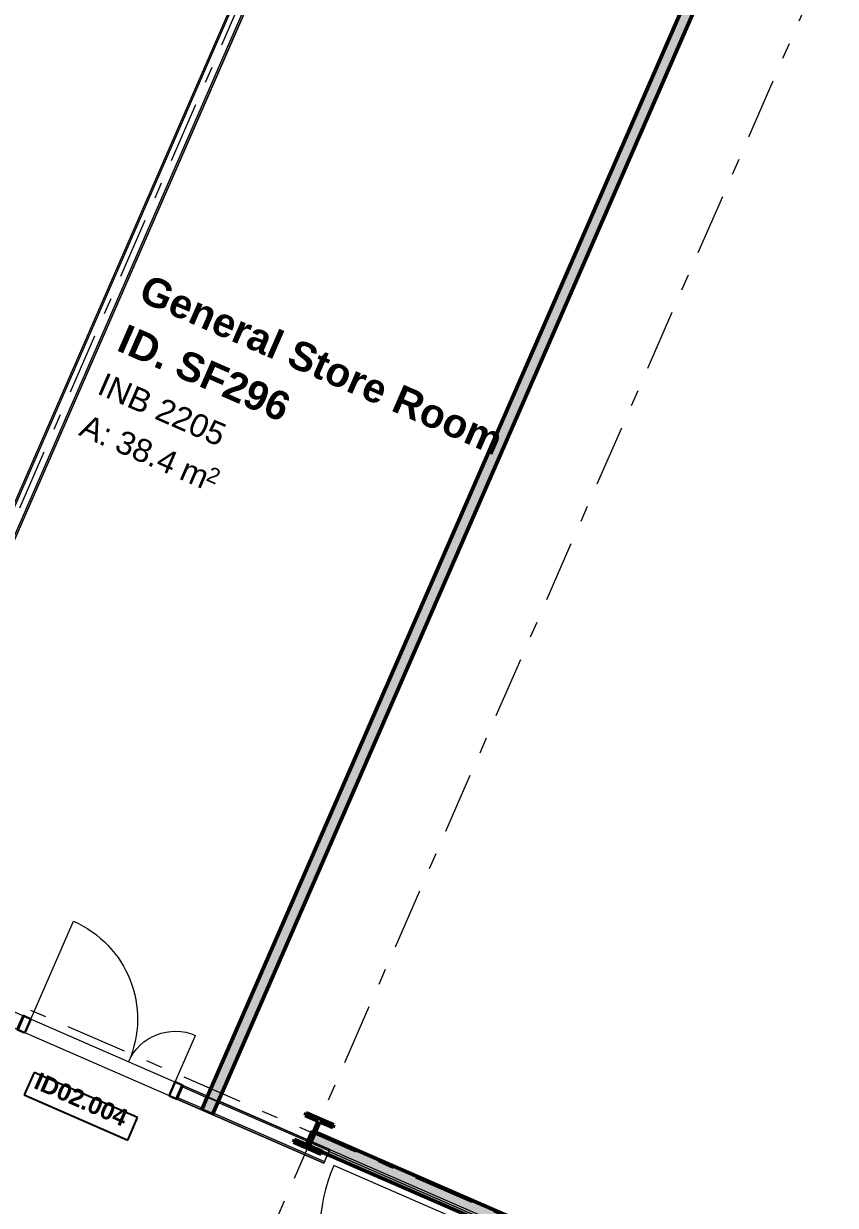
# Model space of a CAD drawing. Header units: millimetres. Extents: x -37281 to 954596, y -59787 to 956680.
# Drawn here: x 894494 to 901522, y -1501 to 8734 of the extents above; entities that cross this region are included whole.
import ezdxf
from ezdxf.enums import TextEntityAlignment as Align

# ---------------------------------------------------------------- set-up
doc = ezdxf.new("R2010")
doc.units = ezdxf.units.MM
doc.header["$MEASUREMENT"] = 0
doc.linetypes.add('Double Dashed', pattern=[1093.611073, 529.166651, -211.666656, 141.111112, -211.666656])
for name, color, linetype in [('A-15-M_Column_Int', 7, 'Continuous'), ('A-15-MG_Structural_Grid', 7, 'Continuous'), ('A-25-M_Wall_Int', 7, 'Continuous'), ('ArchiCAD Door Markers', 7, 'Continuous'), ('ArchiCAD Doors', 7, 'Continuous'), ('New_A-05-M_Gross_Int_Circulation', 7, 'Continuous'), ('New_A-25-M_Wall_Int', 7, 'Continuous'), ('New_A-35-M_FFE-Zone', 7, 'Continuous'), ('New_ArchiCAD Door Markers', 7, 'Continuous'), ('New_ArchiCAD Doors', 7, 'Continuous')]:
    doc.layers.add(name, color=color, linetype=linetype)
for name, color, linetype, lineweight, true_color in [('A-15-M_Column_Int_Pen_No__28', 7, 'Continuous', 50, 0x2a2a2a), ('A-15-MG_Structural_Grid_Pen_No__163', 7, 'Continuous', 0, 0x750077), ('A-25-M_Wall_Int_Pen_No__107', 7, 'Continuous', 15, 0xa6a6a6), ('A-25-M_Wall_Int_Pen_No__27', 7, 'Continuous', 50, 0x2a2a2a), ('ArchiCAD Doors_Pen_No__43', 7, 'Continuous', 30, 0x444444), ('ArchiCAD Doors_Pen_No__63', 7, 'Continuous', 20, 0x606060), ('New_A-05-M_Gross_Int_Circulation_Pen_No__74', 7, 'Continuous', 20, 0x606060), ('New_A-25-M_Wall_Int_Pen_No__107', 7, 'Continuous', 15, 0xa6a6a6), ('New_A-25-M_Wall_Int_Pen_No__27', 7, 'Continuous', 50, 0x2a2a2a), ('New_A-25-M_Wall_Int_Pen_No__81', 7, 'Continuous', 20, 0x6a6a6a), ('New_A-35-M_FFE-Zone_Pen_No__74', 7, 'Continuous', 20, 0x606060), ('New_ArchiCAD Doors_Pen_No__23', 7, 'Continuous', 30, 0x2a2a2a), ('New_ArchiCAD Doors_Pen_No__43', 7, 'Continuous', 30, 0x444444), ('New_ArchiCAD Doors_Pen_No__63', 7, 'Continuous', 20, 0x606060)]:
    doc.layers.add(name, color=color, linetype=linetype, lineweight=lineweight, true_color=true_color)
for name, color, linetype, lineweight in [('A-25-M_Wall_Int_Pen_No__1', 7, 'Continuous', 13), ('ArchiCAD Door Markers_Pen_No__1', 7, 'Continuous', 13), ('ArchiCAD Door Markers_Pen_No__5', 7, 'Continuous', 25), ('ArchiCAD Doors_Pen_No__1', 7, 'Continuous', 13), ('New_A-25-M_Wall_Int_Pen_No__1', 7, 'Continuous', 13), ('New_ArchiCAD Door Markers_Pen_No__1', 7, 'Continuous', 13), ('New_ArchiCAD Door Markers_Pen_No__5', 7, 'Continuous', 25), ('New_ArchiCAD Doors_Pen_No__1', 7, 'Continuous', 13), ('New_ArchiCAD Doors_Pen_No__3', 7, 'Continuous', 18), ('New_ArchiCAD Zone Stamps_Pen_No__9', 7, 'Continuous', 13)]:
    doc.layers.add(name, color=color, linetype=linetype, lineweight=lineweight)
doc.styles.add('GENERATED_STYLE_1', font='')
doc.styles.add('GENERATED_STYLE_2', font='')
doc.styles.add('GENERATED_STYLE_3', font='')
doc.styles.add('GENERATED_STYLE_4', font='')
doc.styles.get('GENERATED_STYLE_1').set_extended_font_data('Swis721 BT', bold=True)
doc.styles.get('GENERATED_STYLE_2').set_extended_font_data('Arial', bold=True)
doc.styles.get('GENERATED_STYLE_3').set_extended_font_data('Arial')
doc.styles.get('GENERATED_STYLE_4').set_extended_font_data('Swis721 BT')

# ---------------------------------------------------------------- blocks, each defined once
blk = doc.blocks.new('Hub Circulation-Second_SF014_42_1', base_point=(876980, 5773))
at = {"layer": 'New_A-05-M_Gross_Int_Circulation_Pen_No__74', "linetype": 'Continuous'}
for p, q in [((897093, -1135), (893768, 314)), ((897137, -1035), (897093, -1135)), ((899570, -2096), (897137, -1035))]:
    blk.add_line(p, q, dxfattribs=at)
at = {"layer": 'New_ArchiCAD Zone Stamps_Pen_No__9'}
for tag, height, style, p in [('ROOM_NAME', 250, 'GENERATED_STYLE_2', (875649, 7549)), ('zoneNameLine2', 250, 'GENERATED_STYLE_2', (875461, 7117)), ('ROOM_NUMBER', 200, 'GENERATED_STYLE_3', (875272, 6696)), ('measuredAreaCode', 200, 'GENERATED_STYLE_3', (875115, 6336)), ('ROOM_WALLS_PRM', 200, 'GENERATED_STYLE_3', (875423, 6202)), ('DUMMY_649', 200, 'GENERATED_STYLE_3', (876052, 5928)), ('DUMMY_650', 133, 'GENERATED_STYLE_3', (876331, 5821))]:
    blk.add_attdef(tag, text='', height=height, rotation=336.4404, dxfattribs=dict(at, style=style)).set_placement(p, align=Align.TOP_LEFT)
blk = doc.blocks.new('Computer Lab 1_INB 2206_43_1', base_point=(904921, 1417))
at = {"layer": 'New_A-35-M_FFE-Zone_Pen_No__74', "linetype": 'Continuous'}
for p, q in [((900619, 9584), (896180, -595)), ((896180, -595), (909482, -6396))]:
    blk.add_line(p, q, dxfattribs=at)
at = {"layer": 'New_ArchiCAD Zone Stamps_Pen_No__9'}
for tag, height, style, p in [('ROOM_NAME', 250, 'GENERATED_STYLE_2', (904184, 2934)), ('zoneNameLine2', 250, 'GENERATED_STYLE_2', (903996, 2502)), ('ROOM_NUMBER', 200, 'GENERATED_STYLE_3', (903807, 2082)), ('measuredAreaCode', 200, 'GENERATED_STYLE_3', (903650, 1721)), ('DUMMY_649', 200, 'GENERATED_STYLE_3', (903957, 1587)), ('DUMMY_650', 200, 'GENERATED_STYLE_3', (904587, 1313)), ('DUMMY_651', 133, 'GENERATED_STYLE_3', (904866, 1206))]:
    blk.add_attdef(tag, text='', height=height, rotation=336.4404, dxfattribs=dict(at, style=style)).set_placement(p, align=Align.TOP_LEFT)
blk = doc.blocks.new('Standard grid marker_3')
at = {"layer": 'A-15-MG_Structural_Grid_Pen_No__163', "linetype": 'Double Dashed'}
blk.add_line((1000, 0), (74255, 0), dxfattribs=at)
at = {"layer": 'A-15-MG_Structural_Grid_Pen_No__163', "style": 'GENERATED_STYLE_4'}
for tag, p in [('AC_MarkerText_1_0', (-500, 43)), ('AC_MarkerText_1_1', (75755, 43))]:
    blk.add_attdef(tag, text='', height=350, rotation=360, dxfattribs=at).set_placement(p, align=Align.MIDDLE_CENTER)
blk = doc.blocks.new('Project Lab 3_INB 2203_86_2', base_point=(891390, 6907))
at = {"layer": 'New_A-35-M_FFE-Zone_Pen_No__74', "linetype": 'Continuous'}
blk.add_line((893011, 1044), (897356, 11007), dxfattribs=at)
at = {"layer": 'New_ArchiCAD Zone Stamps_Pen_No__9'}
for tag, height, style, p in [('ROOM_NAME', 250, 'GENERATED_STYLE_2', (890863, 8334)), ('zoneNameLine2', 250, 'GENERATED_STYLE_2', (890674, 7902)), ('ROOM_NUMBER', 200, 'GENERATED_STYLE_3', (890486, 7481)), ('measuredAreaCode', 200, 'GENERATED_STYLE_3', (890329, 7121)), ('DUMMY_649', 200, 'GENERATED_STYLE_3', (890636, 6987)), ('DUMMY_650', 200, 'GENERATED_STYLE_3', (891126, 6774)), ('DUMMY_651', 133, 'GENERATED_STYLE_3', (891405, 6667))]:
    blk.add_attdef(tag, text='', height=height, rotation=336.4404, dxfattribs=dict(at, style=style)).set_placement(p, align=Align.TOP_LEFT)
blk = doc.blocks.new('General Store Room_INB 2205_87_2', base_point=(896637, 4911))
at = {"layer": 'New_A-35-M_FFE-Zone_Pen_No__74', "linetype": 'Continuous'}
for p, q in [((897356, 11007), (892917, 828)), ((896087, -555), (900526, 9625)), ((892917, 828), (896087, -555))]:
    blk.add_line(p, q, dxfattribs=at)
at = {"layer": 'New_ArchiCAD Zone Stamps_Pen_No__9'}
for tag, height, style, p in [('ROOM_NAME', 250, 'GENERATED_STYLE_2', (895576, 6570)), ('zoneNameLine2', 250, 'GENERATED_STYLE_2', (895388, 6138)), ('ROOM_NUMBER', 200, 'GENERATED_STYLE_3', (895200, 5717)), ('measuredAreaCode', 200, 'GENERATED_STYLE_3', (895043, 5357)), ('DUMMY_649', 200, 'GENERATED_STYLE_3', (895350, 5223)), ('DUMMY_650', 200, 'GENERATED_STYLE_3', (895839, 5009)), ('DUMMY_651', 133, 'GENERATED_STYLE_3', (896119, 4903))]:
    blk.add_attdef(tag, text='', height=height, rotation=336.4404, dxfattribs=dict(at, style=style)).set_placement(p, align=Align.TOP_LEFT)
blk = doc.blocks.new('Double Door Asymmetric 19_7')
at = {"layer": 'New_ArchiCAD Doors_Pen_No__1', "linetype": 'Continuous'}
for p, q in [((-755, 0), (-755, -15)), ((755, 0), (755, -15)), ((-755, -15), (-755, -115)), ((755, -15), (755, -115)), ((-755, -115), (-755, -130)), ((755, -115), (755, -130))]:
    blk.add_line(p, q, dxfattribs=at)
at = {"layer": 'New_ArchiCAD Doors_Pen_No__43', "linetype": 'Continuous'}
for p, q in [((-748, 0), (-755, 0)), ((-755, 0), (-755, -130)), ((-682, 0), (-748, 0)), ((-748, 0), (-748, -130)), ((-682, -130), (-682, 0)), ((748, 0), (682, 0)), ((682, 0), (682, -130)), ((748, 0), (755, 0)), ((748, -130), (748, 0)), ((755, 0), (755, -130)), ((-748, -130), (-755, -130)), ((-748, -130), (-682, -130)), ((682, -130), (748, -130)), ((748, -130), (755, -130))]:
    blk.add_line(p, q, dxfattribs=at)
at = {"layer": 'New_ArchiCAD Doors_Pen_No__63', "linetype": 'Continuous'}
for p, q in [((682, 0), (682, 924)), ((-682, 0), (-682, 440))]:
    blk.add_line(p, q, dxfattribs=at)
for centre, radius, start, end in [((682, 0), 924, 90, 180), ((-682, 0), 440, 0, 90)]:
    blk.add_arc(centre, radius, start, end, dxfattribs=at)
blk = doc.blocks.new('Door Stamp 17_17')
at = {"layer": 'New_ArchiCAD Door Markers_Pen_No__5', "linetype": 'Continuous'}
for p, q in [((507, -413), (-471, -413)), ((-471, -413), (-471, -625)), ((507, -625), (507, -413)), ((-471, -625), (507, -625)), ((-471, -625), (507, -625))]:
    blk.add_line(p, q, dxfattribs=at)
at = {"layer": 'New_ArchiCAD Door Markers_Pen_No__1', "style": 'GENERATED_STYLE_1'}
blk.add_attdef('AC_WIDO_ID', text='', height=150, dxfattribs=at).set_placement((-412, -580), align=Align.BOTTOM_LEFT)
blk = doc.blocks.new('Wall_267_2', base_point=(878668, 6899))
at = {"layer": 'A-25-M_Wall_Int_Pen_No__107', "linetype": 'Continuous'}
for points in [[(895873, -462), (895867, -475), (896081, -569), (896087, -555)], [(895827, -567), (895821, -581), (896035, -674), (896041, -660)], [(896175, -610), (897139, -1030), (897145, -1016), (896181, -596)], [(896129, -715), (897093, -1135), (897099, -1121), (896135, -701)]]:
    blk.add_hatch(color=256, dxfattribs=at).paths.add_polyline_path(points)
at = {"layer": 'New_A-25-M_Wall_Int_Pen_No__81', "linetype": 'Continuous', "lineweight": 0, "true_color": 0x353535}
for points in [[(896175, -610), (896081, -569), (896041, -660), (896135, -701)], [(896181, -596), (896087, -555), (896081, -569), (896175, -610)], [(896135, -701), (896041, -660), (896035, -674), (896129, -715)]]:
    blk.add_hatch(color=250, dxfattribs=at).paths.add_polyline_path(points)
at = {"layer": 'A-25-M_Wall_Int_Pen_No__1', "linetype": 'Continuous'}
for p, q in [((895867, -475), (895827, -567)), ((895873, -462), (895867, -475)), ((896081, -569), (895867, -475)), ((895827, -567), (895821, -581)), ((895827, -567), (896041, -660)), ((897139, -1030), (896175, -610)), ((896135, -701), (897099, -1121))]:
    blk.add_line(p, q, dxfattribs=at)
at = {"layer": 'A-25-M_Wall_Int_Pen_No__1', "linetype": 'Continuous', "flags": 128}
for points in [[(896087, -555), (895873, -462)], [(895821, -581), (897093, -1135)], [(897145, -1016), (896181, -596)], [(897093, -1135), (897145, -1016)]]:
    blk.add_lwpolyline(points, dxfattribs=at)
at = {"layer": 'New_A-25-M_Wall_Int_Pen_No__27', "linetype": 'Continuous'}
for p, q in [((896081, -569), (896041, -660)), ((896087, -555), (896081, -569)), ((896135, -701), (896175, -610)), ((896175, -610), (896181, -596)), ((896041, -660), (896035, -674)), ((896129, -715), (896135, -701))]:
    blk.add_line(p, q, dxfattribs=at)
at = {"layer": 'New_ArchiCAD Door Markers'}
ref = blk.add_blockref('Door Stamp 17_17', (895181, -160), dxfattribs=dict(at, rotation=336.4403498076213))
ref.add_attrib('AC_WIDO_ID', 'ID02.004', dxfattribs={"layer": 'New_ArchiCAD Door Markers_Pen_No__1', "color": 7, "height": 150, "rotation": 336.4403, "style": 'GENERATED_STYLE_1'}).set_placement((894554, -523), align=Align.BOTTOM_LEFT)
at = {"layer": 'New_ArchiCAD Doors', "color": 251, "linetype": 'Continuous', "lineweight": 20, "true_color": 0x606060, "xscale": -1, "zscale": 1000, "rotation": 336.4403498076213}
blk.add_blockref('Double Door Asymmetric 19_7', (895181, -160), dxfattribs=at)
blk = doc.blocks.new('Double Door 19_2')
at = {"layer": 'ArchiCAD Doors_Pen_No__1', "linetype": 'Continuous'}
for p, q in [((-1507.5, 0), (-1507.5, -15)), ((1507.5, 0), (1507.5, -15)), ((-1507.5, -15), (-1507.5, -120)), ((1507.5, -15), (1507.5, -120)), ((-1507.5, -120), (-1507.5, -135)), ((1507.5, -120), (1507.5, -135))]:
    blk.add_line(p, q, dxfattribs=at)
at = {"layer": 'ArchiCAD Doors_Pen_No__43', "linetype": 'Continuous'}
for p, q in [((-1441.5, 0), (-1507.5, 0)), ((-1507.5, 0), (-1507.5, -135)), ((-1441.5, -135), (-1441.5, 0)), ((1507.5, 0), (1441.5, 0)), ((1441.5, 0), (1441.5, -135)), ((1507.5, -135), (1507.5, 0)), ((-1507.5, -135), (-1441.5, -135)), ((1441.5, -135), (1507.5, -135))]:
    blk.add_line(p, q, dxfattribs=at)
at = {"layer": 'ArchiCAD Doors_Pen_No__63', "linetype": 'Continuous'}
for p, q in [((-1441.5, 0), (-1441.5, 1441.5)), ((1441.5, 0), (1441.5, 1441.5))]:
    blk.add_line(p, q, dxfattribs=at)
for centre, start, end in [((-1441.5, 0), 0, 90), ((1441.5, 0), 90, 180)]:
    blk.add_arc(centre, 1441.5, start, end, dxfattribs=at)
blk = doc.blocks.new('Door Stamp 17_5')
at = {"layer": 'ArchiCAD Door Markers_Pen_No__5', "linetype": 'Continuous'}
for p, q in [((530, -195), (-530, -195)), ((-530, -195), (-530, -407)), ((530, -407), (530, -195)), ((-530, -407), (530, -407)), ((-530, -407), (530, -407))]:
    blk.add_line(p, q, dxfattribs=at)
at = {"layer": 'ArchiCAD Door Markers_Pen_No__1', "style": 'GENERATED_STYLE_1'}
blk.add_attdef('AC_WIDO_ID', text='', height=150, dxfattribs=at).set_placement((-471, -362), align=Align.BOTTOM_LEFT)
blk = doc.blocks.new('Wall_281_2', base_point=(897479, -4413))
at = {"layer": 'A-25-M_Wall_Int_Pen_No__1', "linetype": 'Continuous'}
for p, q in [((898527, -1671), (898541, -1677)), ((898541, -1677), (898637, -1719)), ((898637, -1719), (898651, -1725)), ((897322, -4434), (897336, -4440)), ((897336, -4440), (897432, -4482)), ((897432, -4482), (897446, -4488))]:
    blk.add_line(p, q, dxfattribs=at)
at = {"layer": 'ArchiCAD Door Markers'}
ref = blk.add_blockref('Door Stamp 17_5', (897925, -3053), dxfattribs=dict(at, rotation=66.4404115839931))
ref.add_attrib('AC_WIDO_ID', 'XD02.007', dxfattribs={"layer": 'ArchiCAD Door Markers_Pen_No__1', "color": 7, "height": 150, "rotation": 66.4404, "style": 'GENERATED_STYLE_1'}).set_placement((898109, -3602), align=Align.BOTTOM_LEFT)
at = {"layer": 'ArchiCAD Doors', "color": 251, "linetype": 'Continuous', "lineweight": 20, "true_color": 0x606060, "zscale": 1000, "rotation": 66.4404115839931}
blk.add_blockref('Double Door 19_2', (897925, -3053), dxfattribs=at)
blk = doc.blocks.new('Wall_284_2', base_point=(896995, -855))
at = {"layer": 'A-25-M_Wall_Int_Pen_No__107', "linetype": 'Continuous', "lineweight": 0, "true_color": 0x535353}
blk.add_hatch(color=251, dxfattribs=at).paths.add_polyline_path([(896941, -979), (899558, -2120), (899612, -1997), (896995, -855)])
at = {"layer": 'A-25-M_Wall_Int_Pen_No__27', "linetype": 'Continuous', "flags": 128}
for points in [[(896995, -855), (896941, -979)], [(899612, -1997), (896995, -855)], [(896941, -979), (899558, -2120)], [(899558, -2120), (899612, -1997)]]:
    blk.add_lwpolyline(points, dxfattribs=at)
blk = doc.blocks.new('Wall_294_2', base_point=(892865, 708))
at = {"layer": 'A-25-M_Wall_Int_Pen_No__107', "linetype": 'Continuous'}
for points in [[(892915, 1110), (897337, 11252), (897323, 11258), (892901, 1116)], [(893020, 1064), (897443, 11206), (897429, 11212), (893006, 1070)]]:
    blk.add_hatch(color=256, dxfattribs=at).paths.add_polyline_path(points)
at = {"layer": 'A-25-M_Wall_Int_Pen_No__1', "linetype": 'Continuous'}
for p, q in [((897337, 11252), (892915, 1110)), ((893006, 1070), (897429, 11212))]:
    blk.add_line(p, q, dxfattribs=at)
at = {"layer": 'A-25-M_Wall_Int_Pen_No__1', "linetype": 'Continuous', "flags": 128}
for points in [[(897323, 11258), (892901, 1116)], [(893020, 1064), (897443, 11206)]]:
    blk.add_lwpolyline(points, dxfattribs=at)
blk = doc.blocks.new('Simple Door Opening_11')
at = {"layer": 'New_ArchiCAD Doors_Pen_No__1', "linetype": 'Continuous'}
for p, q in [((-955, 115), (-955, 130)), ((-955, 15), (-955, 115)), ((955, 115), (955, 130)), ((955, 15), (955, 115)), ((-955, 0), (-955, 15)), ((955, 0), (955, 15))]:
    blk.add_line(p, q, dxfattribs=at)
blk = doc.blocks.new('Metal Double Door 19')
at = {"layer": 'New_ArchiCAD Doors_Pen_No__1', "linetype": 'Continuous'}
for p, q in [((-955, 0), (-992, 0)), ((-955, 0), (-955, -15)), ((955, 0), (955, -15)), ((955, 0), (992, 0)), ((-955, -15), (-955, -100)), ((-955, -100), (-955, -115)), ((955, -15), (955, -100)), ((955, -100), (955, -115)), ((-955, -130), (-992, -130)), ((-955, -115), (-955, -130)), ((955, -115), (955, -130)), ((955, -130), (992, -130))]:
    blk.add_line(p, q, dxfattribs=at)
at = {"layer": 'New_ArchiCAD Doors_Pen_No__23', "linetype": 'Continuous'}
for p, q in [((-923, 0), (-955, 0)), ((-955, 0), (-955, -100)), ((-923, -100), (-923, 0)), ((955, 0), (923, 0)), ((923, 0), (923, -100)), ((955, -100), (955, 0)), ((-955, -100), (-923, -100)), ((923, -100), (955, -100))]:
    blk.add_line(p, q, dxfattribs=at)
at = {"layer": 'New_ArchiCAD Doors_Pen_No__3', "linetype": 'Continuous'}
for p, q in [((923, 0), (923, 988)), ((-923, 0), (-923, 858))]:
    blk.add_line(p, q, dxfattribs=at)
for centre, radius, start, end in [((923, 0), 988, 90, 180), ((-923, 0), 858, 0, 90)]:
    blk.add_arc(centre, radius, start, end, dxfattribs=at)
blk = doc.blocks.new('Door Stamp 17_66')
at = {"layer": 'New_ArchiCAD Door Markers_Pen_No__5', "linetype": 'Continuous'}
for p, q in [((561, -70), (-561, -70)), ((-561, -70), (-561, -282)), ((561, -70), (-561, -70)), ((561, -282), (561, -70)), ((-561, -282), (561, -282))]:
    blk.add_line(p, q, dxfattribs=at)
at = {"layer": 'New_ArchiCAD Door Markers_Pen_No__1', "style": 'GENERATED_STYLE_1'}
blk.add_attdef('AC_WIDO_ID', text='', height=150, rotation=180, dxfattribs=at).set_placement((502, -25), align=Align.BOTTOM_LEFT)
blk = doc.blocks.new('Wall_304_2', base_point=(893949, -2873))
at = {"layer": 'New_A-25-M_Wall_Int_Pen_No__107', "linetype": 'Continuous'}
for points in [[(893770, -2795), (890002, -1153), (889996, -1166), (893764, -2809)], [(889951, -1272), (893718, -2915), (893724, -2901), (889957, -1258)]]:
    blk.add_hatch(color=256, dxfattribs=at).paths.add_polyline_path(points)
at = {"layer": 'New_A-25-M_Wall_Int_Pen_No__1', "linetype": 'Continuous'}
for p, q in [((893764, -2809), (889996, -1166)), ((889957, -1258), (893724, -2901)), ((893770, -2795), (893736, -2781)), ((893718, -2915), (893684, -2900)), ((895515, -3573), (895481, -3651)), ((895521, -3559), (895515, -3573)), ((895521, -3559), (895555, -3574)), ((895475, -3664), (895469, -3678)), ((895469, -3678), (895503, -3693)), ((895481, -3651), (895475, -3664))]:
    blk.add_line(p, q, dxfattribs=at)
at = {"layer": 'New_A-25-M_Wall_Int_Pen_No__1', "linetype": 'Continuous', "flags": 128}
for points in [[(889996, -1166), (889957, -1258)], [(893770, -2795), (890002, -1153)], [(889951, -1272), (893718, -2915)]]:
    blk.add_lwpolyline(points, dxfattribs=at)
at = {"layer": 'New_ArchiCAD Door Markers'}
ref = blk.add_blockref('Door Stamp 17_66', (894593, -3296), dxfattribs=dict(at, rotation=156.4404115839977))
ref.add_attrib('AC_WIDO_ID', 'ID02.003A', dxfattribs={"layer": 'New_ArchiCAD Door Markers_Pen_No__1', "color": 7, "height": 150, "rotation": 336.4404, "style": 'GENERATED_STYLE_1'}).set_placement((894161, -2987), align=Align.BOTTOM_LEFT)
at = {"layer": 'New_ArchiCAD Doors', "color": 251, "linetype": 'Continuous', "lineweight": 20, "true_color": 0x606060, "xscale": -1, "zscale": 1000, "rotation": 336.4404115839977}
blk.add_blockref('Metal Double Door 19', (894645, -3177), dxfattribs=at)
at = {"layer": 'New_ArchiCAD Doors', "color": 251, "linetype": 'Continuous', "lineweight": 20, "true_color": 0x606060, "zscale": 1000, "rotation": 156.4404115839977}
blk.add_blockref('Simple Door Opening_11', (894645, -3177), dxfattribs=at)
blk = doc.blocks.new('Wall_305_2', base_point=(896082, -695))
at = {"layer": 'New_A-25-M_Wall_Int_Pen_No__81', "linetype": 'Continuous', "lineweight": 0, "true_color": 0x353535}
blk.add_hatch(color=250, dxfattribs=at).paths.add_polyline_path([(896181, -596), (900707, 9783), (900613, 9824), (896087, -555)])
at = {"layer": 'New_A-25-M_Wall_Int_Pen_No__27', "linetype": 'Continuous', "flags": 128}
for points in [[(900613, 9824), (896087, -555)], [(896181, -596), (900707, 9783)]]:
    blk.add_lwpolyline(points, dxfattribs=at)
blk = doc.blocks.new('Universal Columns Column 19')
at = {"layer": 'A-15-M_Column_Int', "linetype": 'Continuous', "lineweight": 0, "true_color": 0xffffff}
h = blk.add_hatch(dxfattribs=at)
h.set_pattern_fill('613_01__a5_STUCCO_0003', style=0, pattern_type=2)
h.set_pattern_definition([(286.3, (0, 0), (-3213820, 11866500), [3000, -14992680]), (309.93, (992000, -2522800), (-1760680, 765780), [4670, -4288600]), (111.49, (-168200, -712500), (765800, 1760700), [7100, -2708200]), (111.49, (-238700, -1062700), (765800, 1760700), [7100, -2708200]), (111.49, (-566500, -1578300), (765800, 1760700), [7100, -2708200]), (111.49, (-655700, -1708100), (765800, 1760700), [7100, -2708200]), (111.494, (-465300, -1834400), (765800, 1760700), [7100, -2708200]), (111.494, (-104200, -1931700), (765800, 1760700), [7100, -2708200]), (111.494, (257800, -2002000), (765800, 1760700), [7100, -2708200]), (183.06, (-194600, -886000), (2526450, 994900), [11200, -4282100]), (183.06, (-349700, -1079650), (2526450, 994900), [11200, -4282100]), (183.06, (116350, -2076500), (2526450, 994900), [11200, -4282100]), (111.49, (-350400, -1231700), (765800, 1760700), [7100, -2708200]), (111.49, (-502900, -1720200), (765800, 1760700), [7100, -2708200]), (111.494, (-274000, -1895900), (765800, 1760700), [7100, -2708200]), (111.494, (322000, -2155100), (765800, 1760700), [7100, -2708200]), (48.06, (-367140, -1412600), (765780, 1760680), [10500, -6061050]), (48.06, (-236400, -1671930), (765780, 1760680), [10520, -6061050]), (48.06, (-93300, -549600), (765800, 1760700), [10500, -6061050]), (48.06, (189050, -378800), (765800, 1760700), [10500, -6061050]), (48.06, (50600, -207200), (765800, 1760700), [10500, -6061050]), (48.06, (563700, -450600), (765800, 1760700), [10500, -6061050]), (48.06, (904800, -517960), (765780, 1760680), [10500, -6061050]), (48.06, (1265960, -877540), (765780, 1760680), [10500, -6061050]), (48.06, (1482600, -916100), (765780, 1760680), [10520, -6061050]), (48.06, (1273060, -1199550), (765780, 1760680), [10520, -6061050]), (48.06, (1211900, -1491860), (765780, 1760680), [10520, -6061050]), (48.06, (943500, -1689000), (765780, 1760680), [10520, -6061050]), (48.06, (1016600, -1999200), (765780, 1760680), [10520, -6061050]), (48.06, (801000, -2133260), (765780, 1760680), [10520, -6061050]), (48.06, (807600, -2293060), (765780, 1760680), [10520, -6061050]), (48.06, (630500, -2291960), (765780, 1760680), [10520, -6061050]), (48.06, (151700, -1607900), (765780, 1760680), [10520, -6061050]), (48.06, (70000, -1177460), (765780, 1760680), [10500, -6061050]), (48.06, (631750, -935800), (765780, 1760680), [10500, -6061050]), (48.06, (986700, -1181300), (765780, 1760680), [10500, -6061050]), (48.06, (850600, -1436000), (765780, 1760680), [10520, -6061050]), (48.06, (409300, -1365550), (765780, 1760680), [10500, -6061050]), (48.06, (488700, -1638000), (765780, 1760680), [10520, -6061050]), (48.06, (565600, -1787900), (765780, 1760680), [10520, -6061050]), (48.06, (297900, -886800), (765780, 1760680), [10500, -6061050]), (48.06, (277700, -629950), (765800, 1760700), [10500, -6061050]), (111.494, (551400, -2107800), (765800, 1760700), [7100, -2708200]), (111.494, (998900, -2140500), (765800, 1760700), [7100, -2708200]), (111.49, (707000, -1598400), (765800, 1760700), [7100, -2708200]), (111.494, (1193500, -1658100), (765800, 1760700), [7100, -2708200]), (111.49, (691100, -1191600), (765800, 1760700), [7100, -2708200]), (111.49, (1263300, -1334100), (765800, 1760700), [7100, -2708200]), (111.49, (979600, -866500), (765800, 1760700), [7100, -2708200]), (111.49, (1307600, -730700), (765800, 1760700), [7100, -2708200]), (111.49, (640400, -526600), (765800, 1760700), [7100, -2708200]), (111.49, (694500, -717200), (765800, 1760700), [7100, -2708200]), (111.49, (314700, -283700), (765800, 1760700), [7100, -2708200]), (111.49, (167600, -528500), (765800, 1760700), [7100, -2708200]), (111.49, (12400, -430600), (765800, 1760700), [7100, -2708200]), (111.49, (67100, -748000), (765800, 1760700), [7100, -2708200]), (111.49, (344000, -1091200), (765800, 1760700), [7100, -2708200]), (111.49, (29600, -939300), (765800, 1760700), [7100, -2708200]), (111.49, (438400, -757700), (765800, 1760700), [7100, -2708200]), (111.49, (-42600, -1373600), (765800, 1760700), [7100, -2708200]), (169.023, (65740, -1702860), (-7808487, 1302433), [10530, -17691000]), (169.023, (1133700, -1883880), (-7808487, 1302433), [10530, -17691000]), (169.023, (1445740, -1224800), (-7808487, 1302433), [10530, -17691000]), (169.023, (1047320, -1405880), (-7808487, 1302433), [10530, -17691000]), (169.023, (180300, -1357830), (-7808487, 1302433), [10530, -17691000]), (169.023, (-432670, -1577200), (-7808487, 1302433), [10530, -17691000]), (169.023, (223600, -966600), (-7808487, 1302433), [10530, -17691000]), (169.023, (1136430, -1014340), (-7808487, 1302433), [10530, -17691000]), (169.023, (1524220, -1021000), (-7808487, 1302433), [10530, -17691000]), (169.023, (1135220, -608810), (-7808487, 1302433), [10530, -17691000]), (169.023, (893470, -721350), (-7808487, 1302433), [10530, -17691000]), (169.023, (840820, -1017380), (-7808487, 1302433), [10530, -17691000]), (169.023, (46180, -1841170), (-7808487, 1302433), [10530, -17691000]), (169.023, (407640, -1861700), (-7808487, 1302433), [10530, -17691000]), (169.023, (845750, -1951000), (-7808487, 1302433), [10530, -17691000]), (48.06, (1350950, -1429200), (765780, 1760680), [10520, -6061050]), (48.06, (1140700, -2005970), (765780, 1760680), [10520, -6061050]), (48.06, (978100, -2309850), (765780, 1760680), [10520, -6061050]), (48.06, (198750, -158600), (765800, 1760700), [10500, -6061050]), (48.06, (458460, -261400), (765800, 1760700), [10500, -6061050]), (48.06, (772750, -448730), (765780, 1760680), [10500, -6061050]), (48.06, (1481360, -686060), (765780, 1760680), [10520, -6061050]), (48.06, (1667650, -817700), (765780, 1760680), [10520, -6061050]), (48.06, (1651400, -901750), (765780, 1760680), [10520, -6061050])])
h.paths.add_polyline_path([(-130.65, -138.15), (130.65, -138.15), (130.65, -112.85), (7.65, -112.85), (7.65, 112.85), (130.65, 112.85), (130.65, 138.15), (-130.65, 138.15), (-130.65, 112.85), (-7.65, 112.85), (-7.65, -112.85), (-130.65, -112.85)])
at = {"layer": 'A-15-M_Column_Int_Pen_No__28', "linetype": 'Continuous'}
for p, q in [((130.65, 138.15), (-130.65, 138.15)), ((-130.65, 138.15), (-130.65, 112.85)), ((-130.65, 112.85), (-7.65, 112.85)), ((-7.65, 112.85), (-7.65, -112.85)), ((7.65, -112.85), (7.65, 112.85)), ((7.65, 112.85), (130.65, 112.85)), ((130.65, 112.85), (130.65, 138.15)), ((-7.65, -112.85), (-130.65, -112.85)), ((-130.65, -112.85), (-130.65, -138.15)), ((-130.65, -138.15), (130.65, -138.15)), ((130.65, -112.85), (7.65, -112.85)), ((130.65, -138.15), (130.65, -112.85))]:
    blk.add_line(p, q, dxfattribs=at)
blk = doc.blocks.new('Standard grid marker')
at = {"layer": 'A-15-MG_Structural_Grid_Pen_No__163', "linetype": 'Double Dashed'}
blk.add_line((1000, 0), (29726, 0), dxfattribs=at)
at = {"layer": 'A-15-MG_Structural_Grid_Pen_No__163', "style": 'GENERATED_STYLE_4'}
for tag, p in [('AC_MarkerText_1_0', (-500, 41)), ('AC_MarkerText_1_1', (31226, 41))]:
    blk.add_attdef(tag, text='', height=350, rotation=90, dxfattribs=at).set_placement(p, align=Align.MIDDLE_CENTER)

msp = doc.modelspace()

# ---------------------------------------------------------------- block references
at = {"layer": 'A-15-M_Column_Int', "linetype": 'Continuous', "zscale": 1000, "rotation": 336.440414821721}
msp.add_blockref('Universal Columns Column 19', (897005.4, -879.3), dxfattribs=at)
at = {"layer": 'A-15-MG_Structural_Grid', "color": 8, "linetype": 'Continuous', "lineweight": 15, "zscale": 1000}
for name, p, rotation in [('Standard grid marker', (898566.9, 13959.8), 246.440411583993), ('Standard grid marker', (902691.8, 12161.2), 246.440411583993), ('Standard grid marker_3', (867897.8, 11813.5), 336.440411583993)]:
    msp.add_blockref(name, p, dxfattribs=dict(at, rotation=rotation))
at = {"layer": 'A-25-M_Wall_Int', "color": 250, "lineweight": 50, "true_color": 0x2a2a2a}
for name, p in [('Wall_294_2', (892864.7, 707.7)), ('Wall_267_2', (878668.4, 6898.8)), ('Wall_284_2', (896995.4, -855.5)), ('Wall_281_2', (897479, -4412.8))]:
    msp.add_blockref(name, p, dxfattribs=at)
at = {"layer": 'New_A-05-M_Gross_Int_Circulation', "linetype": 'Continuous'}
msp.add_blockref('Hub Circulation-Second_SF014_42_1', (876979.5, 5772.6), dxfattribs=at)
at = {"layer": 'New_A-25-M_Wall_Int', "color": 250, "lineweight": 50, "true_color": 0x2a2a2a}
for name, p in [('Wall_305_2', (896082.2, -694.5)), ('Wall_304_2', (893948.6, -2873.4))]:
    msp.add_blockref(name, p, dxfattribs=at)
at = {"layer": 'New_A-35-M_FFE-Zone', "linetype": 'Continuous'}
for name, p in [('Project Lab 3_INB 2203_86_2', (891390.3, 6907.4)), ('Computer Lab 1_INB 2206_43_1', (904920.8, 1416.6))]:
    msp.add_blockref(name, p, dxfattribs=at)
ref = msp.add_blockref('General Store Room_INB 2205_87_2', (896636.5, 4911.1), dxfattribs=at)
ref.add_attrib('ROOM_NAME', 'General Store Room', dxfattribs={"layer": 'New_ArchiCAD Zone Stamps_Pen_No__9', "color": 7, "height": 250, "rotation": 336.44041, "style": 'GENERATED_STYLE_2'}).set_placement((895576.5, 6569.8), align=Align.TOP_LEFT)
ref.add_attrib('ROOM_NUMBER', 'INB 2205', dxfattribs={"layer": 'New_ArchiCAD Zone Stamps_Pen_No__9', "color": 7, "height": 200, "rotation": 336.44041, "style": 'GENERATED_STYLE_3'}).set_placement((895199.6, 5716.9), align=Align.TOP_LEFT)
ref.add_attrib('zoneNameLine2', 'ID. SF296', dxfattribs={"layer": 'New_ArchiCAD Zone Stamps_Pen_No__9', "color": 7, "height": 250, "rotation": 336.44041, "style": 'GENERATED_STYLE_2'}).set_placement((895388, 6137.6), align=Align.TOP_LEFT)
ref.add_attrib('measuredAreaCode', 'A: ', dxfattribs={"layer": 'New_ArchiCAD Zone Stamps_Pen_No__9', "color": 7, "height": 200, "rotation": 336.44041, "style": 'GENERATED_STYLE_3'}).set_placement((895042.6, 5356.8), align=Align.TOP_LEFT)
ref.add_attrib('DUMMY_649', '38.4', dxfattribs={"layer": 'New_ArchiCAD Zone Stamps_Pen_No__9', "color": 7, "height": 200, "rotation": 336.44041, "style": 'GENERATED_STYLE_3'}).set_placement((895350, 5222.8), align=Align.TOP_LEFT)
ref.add_attrib('DUMMY_650', ' m', dxfattribs={"layer": 'New_ArchiCAD Zone Stamps_Pen_No__9', "color": 7, "height": 200, "rotation": 336.44041, "style": 'GENERATED_STYLE_3'}).set_placement((895839.3, 5009.4), align=Align.TOP_LEFT)
ref.add_attrib('DUMMY_651', '2', dxfattribs={"layer": 'New_ArchiCAD Zone Stamps_Pen_No__9', "color": 7, "height": 133.3, "rotation": 336.44041, "style": 'GENERATED_STYLE_3'}).set_placement((896118.6, 4902.9), align=Align.TOP_LEFT)

doc.saveas('drawing.dxf')
